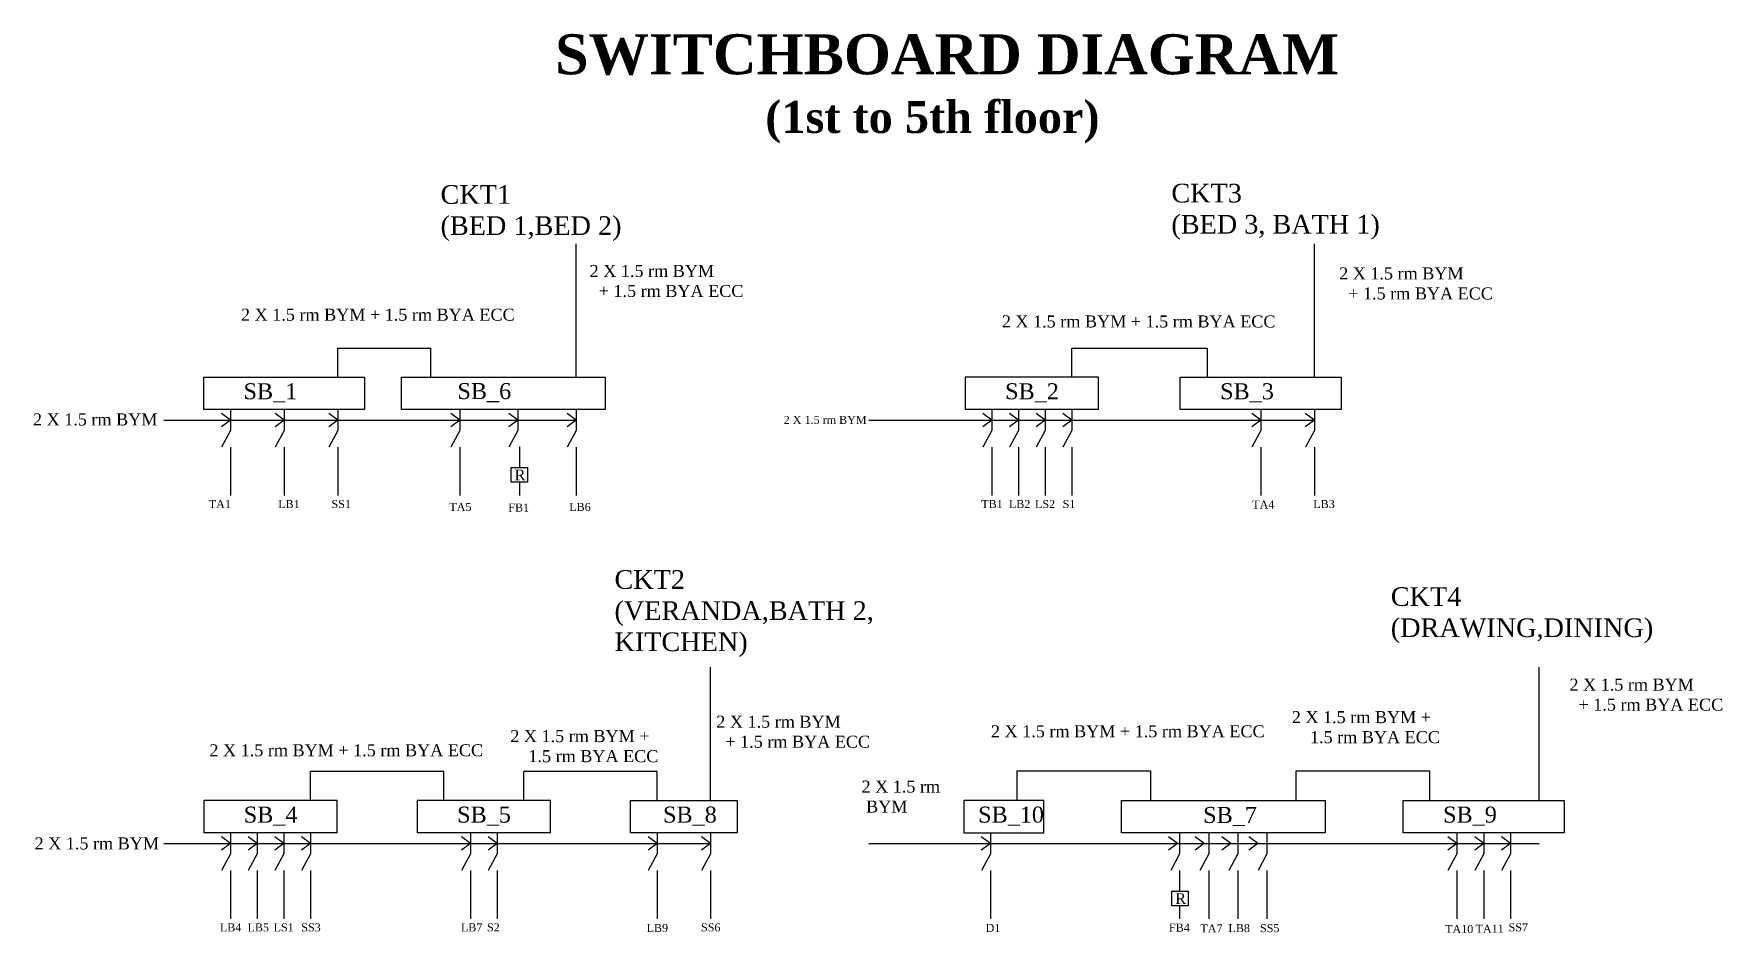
# Model space of a CAD drawing. Header units: inches. Extents: x 482 to 1115, y -141 to 196.
import ezdxf

# ---------------------------------------------------------------- set-up
doc = ezdxf.new("R2010")
doc.units = ezdxf.units.IN
doc.header["$MEASUREMENT"] = 0

msp = doc.modelspace()

# ---------------------------------------------------------------- linework, layer by layer
for p, q in [((685.09, 67.78), (685.09, 117.78)), ((961.79, 67.78), (961.79, 117.78)), ((595.72, 67.78), (595.72, 78.65)), ((595.72, 78.65), (630.52, 78.65)), ((630.52, 78.65), (630.52, 67.78)), ((870.88, 67.78), (870.88, 78.65)), ((870.88, 78.65), (921.59, 78.65)), ((921.59, 78.65), (921.59, 67.78)), ((545.47, 67.78), (605.77, 67.78)), ((545.47, 55.71), (545.47, 67.78)), ((605.77, 67.78), (605.77, 55.71)), ((619.61, 67.78), (696, 67.78)), ((619.61, 55.71), (619.61, 67.78)), ((696, 67.78), (696, 55.71)), ((880.88, 67.78), (830.88, 67.78)), ((830.88, 67.78), (830.88, 55.71)), ((880.88, 55.71), (880.88, 67.78)), ((911.54, 67.78), (971.85, 67.78)), ((911.54, 55.71), (911.54, 67.78)), ((971.85, 67.78), (971.85, 55.71)), ((530.52, 51.76), (685.09, 51.76)), ((555.52, 55.71), (545.47, 55.71)), ((555.52, 51.76), (552.13, 54.26)), ((555.52, 51.76), (552.13, 49.26)), ((565.57, 55.71), (555.52, 55.71)), ((555.52, 55.71), (555.52, 47.82)), ((575.62, 55.71), (565.57, 55.71)), ((575.62, 51.76), (572.23, 54.26)), ((575.62, 51.76), (572.23, 49.26)), ((585.67, 55.71), (575.62, 55.71)), ((575.62, 55.71), (575.62, 47.82)), ((595.72, 55.71), (585.67, 55.71)), ((595.72, 51.76), (592.34, 54.26)), ((595.72, 51.76), (592.34, 49.26)), ((605.77, 55.71), (595.72, 55.71)), ((595.72, 55.71), (595.72, 47.82)), ((630.52, 55.71), (619.61, 55.71)), ((641.43, 55.71), (630.52, 55.71)), ((641.43, 51.76), (638.05, 54.26)), ((641.43, 51.76), (638.05, 49.26)), ((652.35, 55.71), (641.43, 55.71)), ((641.43, 55.71), (641.43, 47.82)), ((663.26, 55.71), (652.35, 55.71)), ((663.26, 51.76), (659.88, 54.26)), ((663.26, 51.76), (659.88, 49.26)), ((674.17, 55.71), (663.26, 55.71)), ((663.26, 55.71), (663.26, 47.82)), ((685.09, 55.71), (674.17, 55.71)), ((685.09, 51.76), (681.7, 54.26)), ((685.09, 51.76), (681.7, 49.26)), ((696, 55.71), (685.09, 55.71)), ((685.09, 55.71), (685.09, 47.82)), ((794.84, 51.76), (961.79, 51.76)), ((840.88, 55.71), (830.88, 55.71)), ((840.88, 51.76), (837.49, 54.26)), ((840.88, 51.76), (837.49, 49.26)), ((850.88, 55.71), (840.88, 55.71)), ((840.88, 55.71), (840.88, 47.82)), ((850.88, 51.76), (847.49, 54.26)), ((850.88, 51.76), (847.49, 49.26)), ((860.88, 55.71), (850.88, 55.71)), ((850.88, 55.71), (850.88, 47.82)), ((860.88, 51.76), (857.49, 54.26)), ((860.88, 51.76), (857.49, 49.26)), ((870.88, 55.71), (860.88, 55.71)), ((860.88, 55.71), (860.88, 47.82)), ((870.88, 51.76), (867.49, 54.26)), ((870.88, 51.76), (867.49, 49.26)), ((880.88, 55.71), (870.88, 55.71)), ((870.88, 55.71), (870.88, 47.82)), ((921.59, 55.71), (911.54, 55.71)), ((931.64, 55.71), (921.59, 55.71)), ((941.69, 55.71), (931.64, 55.71)), ((941.69, 51.76), (938.31, 54.26)), ((941.69, 51.76), (938.31, 49.26)), ((951.74, 55.71), (941.69, 55.71)), ((941.69, 55.71), (941.69, 47.82)), ((961.79, 55.71), (951.74, 55.71)), ((961.79, 51.76), (958.41, 54.26)), ((961.79, 51.76), (958.41, 49.26)), ((971.85, 55.71), (961.79, 55.71)), ((961.79, 55.71), (961.79, 47.82)), ((555.52, 47.82), (552.16, 41.6)), ((575.62, 47.82), (572.26, 41.6)), ((595.72, 47.82), (592.36, 41.6)), ((641.43, 47.82), (638.07, 41.6)), ((663.26, 47.82), (659.9, 41.6)), ((685.09, 47.82), (681.73, 41.6)), ((840.88, 47.82), (837.52, 41.6)), ((850.88, 47.82), (847.52, 41.6)), ((860.88, 47.82), (857.52, 41.6)), ((870.88, 47.82), (867.52, 41.6)), ((941.69, 47.82), (938.33, 41.6)), ((961.79, 47.82), (958.44, 41.6)), ((555.52, 41.6), (555.52, 23.44)), ((575.62, 41.6), (575.62, 23.44)), ((595.72, 41.6), (595.72, 33.81)), ((641.43, 41.6), (641.43, 33.81)), ((663.85, 41.68), (663.85, 33.89)), ((685.09, 41.6), (685.09, 23.44)), ((840.88, 41.6), (840.88, 23.44)), ((850.88, 41.6), (850.88, 23.44)), ((860.88, 41.6), (860.88, 23.44)), ((870.88, 41.6), (870.88, 23.44)), ((941.69, 41.6), (941.69, 23.44)), ((961.79, 41.6), (961.79, 33.81)), ((595.72, 33.81), (595.72, 28.35)), ((641.43, 33.81), (641.43, 28.35)), ((961.79, 33.81), (961.79, 28.35)), ((595.72, 28.35), (595.72, 23.44)), ((641.43, 28.35), (641.43, 23.44)), ((663.85, 28.43), (663.85, 23.52)), ((961.79, 28.35), (961.79, 23.44)), ((735.47, -90.83), (735.47, -40.83)), ((1046.12, -90.83), (1046.12, -40.83)), ((585.47, -90.83), (585.47, -79.96)), ((635.47, -79.96), (585.47, -79.96)), ((635.47, -90.83), (635.47, -79.96)), ((715.47, -79.87), (665.47, -79.96)), ((665.47, -90.83), (665.47, -79.96)), ((715.47, -90.83), (715.47, -79.87)), ((850.34, -90.83), (850.34, -79.62)), ((850.34, -79.62), (900.39, -79.62)), ((900.39, -79.62), (900.39, -90.83)), ((954.96, -90.83), (954.96, -79.62)), ((954.96, -79.62), (1005.01, -79.62)), ((1005.01, -79.62), (1005.01, -90.83)), ((595.47, -90.83), (545.47, -90.83)), ((545.47, -90.83), (545.47, -102.91)), ((595.47, -102.91), (595.47, -90.83)), ((675.47, -90.83), (625.47, -90.83)), ((625.47, -90.83), (625.47, -102.91)), ((675.47, -102.91), (675.47, -90.83)), ((705.47, -90.83), (745.47, -90.83)), ((705.47, -102.91), (705.47, -90.83)), ((745.47, -90.83), (745.47, -102.91)), ((860.34, -90.83), (830.34, -90.83)), ((830.34, -90.83), (830.34, -102.91)), ((860.34, -102.91), (860.34, -90.83)), ((889.48, -90.83), (965.87, -90.83)), ((889.48, -102.91), (889.48, -90.83)), ((965.87, -90.83), (965.87, -102.91)), ((995.12, -90.83), (1055.42, -90.83)), ((995.12, -102.91), (995.12, -90.83)), ((1055.42, -90.83), (1055.42, -102.91)), ((530.47, -106.85), (735.47, -106.85)), ((555.47, -102.91), (545.47, -102.91)), ((555.47, -106.85), (552.08, -104.35)), ((555.47, -106.85), (552.08, -109.35)), ((565.47, -102.91), (555.47, -102.91)), ((555.47, -102.91), (555.47, -110.8)), ((565.47, -106.85), (562.08, -104.35)), ((565.47, -106.85), (562.08, -109.35)), ((575.47, -102.91), (565.47, -102.91)), ((565.47, -102.91), (565.47, -110.8)), ((575.47, -106.85), (572.08, -104.35)), ((575.47, -106.85), (572.08, -109.35)), ((585.47, -102.91), (575.47, -102.91)), ((575.47, -102.91), (575.47, -110.8)), ((585.47, -106.85), (582.08, -104.35)), ((585.47, -106.85), (582.08, -109.35)), ((595.47, -102.91), (585.47, -102.91)), ((585.47, -102.91), (585.47, -110.8)), ((635.47, -102.91), (625.47, -102.91)), ((645.47, -102.91), (635.47, -102.91)), ((645.47, -106.85), (642.08, -104.35)), ((645.47, -106.85), (642.08, -109.35)), ((655.47, -102.91), (645.47, -102.91)), ((645.47, -102.91), (645.47, -110.8)), ((655.47, -106.85), (652.08, -104.35)), ((655.47, -106.85), (652.08, -109.35)), ((665.47, -102.91), (655.47, -102.91)), ((655.47, -102.91), (655.47, -110.8)), ((675.47, -102.91), (665.47, -102.91)), ((715.47, -102.91), (705.47, -102.91)), ((715.47, -106.85), (712.08, -104.35)), ((715.47, -106.85), (712.08, -109.35)), ((725.47, -102.91), (715.47, -102.91)), ((715.47, -102.91), (715.47, -110.8)), ((735.47, -102.91), (725.47, -102.91)), ((735.47, -106.85), (732.08, -104.35)), ((735.47, -106.85), (732.08, -109.35)), ((745.47, -102.91), (735.47, -102.91)), ((735.47, -102.91), (735.47, -110.8)), ((794.84, -106.85), (1046.12, -106.85)), ((830.34, -102.91), (860.34, -102.91)), ((840.34, -106.85), (836.96, -104.35)), ((840.34, -106.85), (836.96, -109.35)), ((840.34, -102.91), (840.34, -110.8)), ((900.39, -102.91), (889.48, -102.91)), ((911.3, -102.91), (900.39, -102.91)), ((910.44, -106.85), (907.06, -104.35)), ((910.44, -106.85), (907.06, -109.35)), ((922.22, -102.91), (911.3, -102.91)), ((911.3, -102.91), (911.3, -110.8)), ((920.49, -106.85), (917.11, -104.35)), ((920.49, -106.85), (917.11, -109.35)), ((933.13, -102.91), (922.22, -102.91)), ((922.22, -102.91), (922.22, -110.8)), ((930.54, -106.85), (927.16, -104.35)), ((930.54, -106.85), (927.16, -109.35)), ((944.04, -102.91), (933.13, -102.91)), ((933.13, -102.91), (933.13, -110.8)), ((940.59, -106.85), (937.21, -104.35)), ((940.59, -106.85), (937.21, -109.35)), ((954.96, -102.91), (944.04, -102.91)), ((944.04, -102.91), (944.04, -110.8)), ((965.87, -102.91), (954.96, -102.91)), ((1005.17, -102.91), (995.12, -102.91)), ((1015.22, -102.91), (1005.17, -102.91)), ((1015.22, -106.85), (1011.84, -104.35)), ((1015.22, -106.85), (1011.84, -109.35)), ((1025.27, -102.91), (1015.22, -102.91)), ((1015.22, -102.91), (1015.22, -110.8)), ((1025.27, -106.85), (1021.89, -104.35)), ((1025.27, -106.85), (1021.89, -109.35)), ((1035.32, -102.91), (1025.27, -102.91)), ((1025.27, -102.91), (1025.27, -110.8)), ((1035.32, -106.85), (1031.94, -104.35)), ((1035.32, -106.85), (1031.94, -109.35)), ((1045.37, -102.91), (1035.32, -102.91)), ((1035.32, -102.91), (1035.32, -110.8)), ((1055.42, -102.91), (1045.37, -102.91)), ((555.47, -110.8), (552.11, -117.01)), ((565.47, -110.8), (562.11, -117.01)), ((575.47, -110.8), (572.11, -117.01)), ((585.47, -110.8), (582.11, -117.01)), ((645.47, -110.8), (642.11, -117.01)), ((655.47, -110.8), (652.11, -117.01)), ((715.47, -110.8), (712.11, -117.01)), ((735.47, -110.8), (732.11, -117.01)), ((840.34, -110.8), (836.98, -117.01)), ((911.3, -110.8), (907.95, -117.01)), ((922.22, -110.8), (918.86, -117.01)), ((933.13, -110.8), (929.77, -117.01)), ((944.04, -110.8), (940.68, -117.01)), ((1015.22, -110.8), (1011.86, -117.01)), ((1025.27, -110.8), (1021.91, -117.01)), ((1035.32, -110.8), (1031.96, -117.01)), ((555.47, -117.01), (555.47, -135.17)), ((565.47, -117.01), (565.47, -135.17)), ((575.47, -117.01), (575.47, -135.17)), ((585.47, -117.01), (585.47, -135.17)), ((645.47, -117.01), (645.47, -135.17)), ((655.47, -117.01), (655.47, -135.17)), ((715.47, -117.01), (715.47, -135.17)), ((735.47, -117.01), (735.47, -135.17)), ((840.34, -117.01), (840.34, -135.17)), ((911.3, -117.01), (911.3, -124.8)), ((922.22, -117.01), (922.22, -135.17)), ((933.13, -117.01), (933.13, -135.17)), ((944.04, -117.01), (944.04, -135.17)), ((1015.22, -117.01), (1015.22, -135.17)), ((1025.27, -117.01), (1025.27, -135.17)), ((1035.32, -117.01), (1035.32, -135.17)), ((911.3, -130.27), (911.3, -135.17))]:
    msp.add_line(p, q)
for points in [[(660.75, 33.91), (666.89, 33.91), (666.89, 28.44), (660.75, 28.44)], [(908.39, -124.8), (914.53, -124.8), (914.53, -130.27), (908.39, -130.27)]]:
    msp.add_lwpolyline(points, close=True)

# ---------------------------------------------------------------- texts
at = {"attachment_point": 1}
for s, insert, char_height, width in [('{\\fTimes New Roman|b1|i0|c0|p18;\\C43;\\c3649492;^I\\H2.5x;SWITCHBOARD DIAGRAM\\H0.4x;\\P^I^I^I^I   \\H2x;(1st to 5th floor)}', (653.16, 196.29), 6, 327.3765), ('{\\fTimes New Roman|b0|i0|c0|p18;CKT1\\P(BED 1,BED 2)}', (634.24, 139.76), 7, 68.0765), ('{\\fTimes New Roman|b0|i0|c0|p18;CKT3\\P(BED 3, BATH 1)}', (908.2, 140.27), 7, 95.3961), ('{\\fTimes New Roman|b0|i0|c0|p18;2 X 1.5 rm BYM \\P  + 1.5 rm BYA ECC}', (690.13, 109.86), 4.5, 108.9306), ('{\\fTimes New Roman|b0|i0|c0|p18;2 X 1.5 rm BYM \\P  + 1.5 rm BYA ECC}', (971.09, 108.93), 4.5, 108.9306), ('{\\fTimes New Roman|b0|i0|c0|p18;2 X 1.5 rm BYM + 1.5 rm BYA ECC}', (559.45, 93.47), 4.5, 101.6655), ('{\\fTimes New Roman|b0|i0|c0|p18;2 X 1.5 rm BYM + 1.5 rm BYA ECC}', (844.65, 90.93), 4.5, 101.6655), ('{\\fTimes New Roman|b0|i0|c0|p18;SB_1}', (560.39, 65.53), 6, 27.6244), ('{\\fTimes New Roman|b0|i0|c0|p18;SB_6}', (640.58, 65.61), 6, 27.6244), ('{\\fTimes New Roman|b0|i0|c0|p18;SB_2}', (845.88, 65.53), 6, 27.6244), ('{\\fTimes New Roman|b0|i0|c0|p18;SB_3}', (926.47, 65.53), 6, 27.6244), ('{\\fTimes New Roman|b0|i0|c0|p18;2 X 1.5 rm BYM}', (481.47, 54.22), 4.5, 47.7681), ('{\\fTimes New Roman|b0|i0|c0|p18;2 X 1.5 rm BYM}', (762.88, 53.3), 3, 39.8941), ('{\\fTimes New Roman|b0|i0|c0|p18;R}', (662.02, 33.19), 4, 6.1407), ('{\\fTimes New Roman|b0|i0|c0|p18;TA1}', (547.35, 21.79), 3, 14.448), ('{\\fTimes New Roman|b0|i0|c0|p18;LB1}', (573.37, 21.79), 3, 14.448), ('{\\fTimes New Roman|b0|i0|c0|p18;SS1}', (593.36, 21.79), 3, 20.0529), ('{\\fTimes New Roman|b0|i0|c0|p18;TA5}', (637.54, 20.7), 3, 14.448), ('{\\fTimes New Roman|b0|i0|c0|p18;FB1}', (659.65, 20.46), 3, 14.448), ('{\\fTimes New Roman|b0|i0|c0|p18;LB6}', (682.49, 20.7), 3, 14.448), ('{\\fTimes New Roman|b0|i0|c0|p18;TB1}', (836.93, 21.79), 3, 14.448), ('{\\fTimes New Roman|b0|i0|c0|p18;LB2}', (847.3, 21.79), 3, 14.448), ('{\\fTimes New Roman|b0|i0|c0|p18;LS2}', (857.07, 21.79), 3, 14.448), ('{\\fTimes New Roman|b0|i0|c0|p18;S1}', (867.43, 21.79), 3, 14.448), ('{\\fTimes New Roman|b0|i0|c0|p18;TA4}', (938.5, 21.6), 3, 14.448), ('{\\fTimes New Roman|b0|i0|c0|p18;LB3}', (961.39, 21.79), 3, 14.448), ('{\\fTimes New Roman|b0|i0|c0|p18;CKT2\\P(VERANDA,BATH 2,\\PKITCHEN)}', (699.45, -4.49), 7, 97.9448), ('{\\fTimes New Roman|b0|i0|c0|p18;CKT4\\P(DRAWING,DINING)}', (990.46, -10.89), 7, 68.0765), ('{\\fTimes New Roman|b0|i0|c0|p18;2 X 1.5 rm BYM \\P  + 1.5 rm BYA ECC}', (1057.42, -45.13), 4.5, 108.9306), ('{\\fTimes New Roman|b0|i0|c0|p18;2 X 1.5 rm BYM \\P  + 1.5 rm BYA ECC}', (737.61, -59.01), 4.5, 108.9306), ('{\\fTimes New Roman|b0|i0|c0|p18;2 X 1.5 rm BYM + 1.5 rm BYA ECC}', (840.57, -62.61), 4.5, 101.6655), ('{\\fTimes New Roman|b0|i0|c0|p18;2 X 1.5 rm BYM + \\P    1.5 rm BYA ECC}', (953.35, -57.31), 4.5, 101.6655), ('{\\fTimes New Roman|b0|i0|c0|p18;2 X 1.5 rm BYM + \\P    1.5 rm BYA ECC}', (660.39, -64.42), 4.5, 101.6655), ('{\\fTimes New Roman|b0|i0|c0|p18;2 X 1.5 rm BYM + 1.5 rm BYA ECC}', (547.61, -69.72), 4.5, 101.6655), ('{\\fTimes New Roman|b0|i0|c0|p18;2 X 1.5 rm\\P BYM}', (792.06, -83.32), 4.5, 47.7681), ('{\\fTimes New Roman|b0|i0|c0|p18;SB_4}', (560.47, -93.08), 6, 27.6244), ('{\\fTimes New Roman|b0|i0|c0|p18;SB_5}', (640.47, -93.08), 6, 27.6244), ('{\\fTimes New Roman|b0|i0|c0|p18;SB_8}', (717.65, -93.08), 6, 27.6244), ('{\\fTimes New Roman|b0|i0|c0|p18;SB_10}', (835.76, -93.08), 6, 27.6244), ('{\\fTimes New Roman|b0|i0|c0|p18;SB_7}', (920.12, -93.2), 6, 27.6244), ('{\\fTimes New Roman|b0|i0|c0|p18;SB_9}', (1010.05, -93.08), 6, 27.6244), ('{\\fTimes New Roman|b0|i0|c0|p18;2 X 1.5 rm BYM}', (482.07, -104.62), 4.5, 47.7681), ('{\\fTimes New Roman|b0|i0|c0|p18;R}', (909.67, -125.52), 4, 6.1407), ('{\\fTimes New Roman|b0|i0|c0|p18;LB4}', (551.52, -136.82), 3, 14.448), ('{\\fTimes New Roman|b0|i0|c0|p18;LB5}', (561.88, -136.82), 3, 14.448), ('{\\fTimes New Roman|b0|i0|c0|p18;LS1}', (571.66, -136.82), 3, 14.448), ('{\\fTimes New Roman|b0|i0|c0|p18;SS3}', (582.02, -136.82), 3, 14.448), ('{\\fTimes New Roman|b0|i0|c0|p18;LB7}', (641.88, -136.82), 3, 14.448), ('{\\fTimes New Roman|b0|i0|c0|p18;S2}', (651.66, -136.82), 3, 14.448), ('{\\fTimes New Roman|b0|i0|c0|p18;LB9}', (711.48, -137.05), 3, 14.448), ('{\\fTimes New Roman|b0|i0|c0|p18;SS6}', (731.88, -136.82), 3, 14.448), ('{\\fTimes New Roman|b0|i0|c0|p18;D1}', (838.56, -137.04), 3, 14.448), ('{\\fTimes New Roman|b0|i0|c0|p18;FB4}', (907.3, -136.91), 3, 14.448), ('{\\fTimes New Roman|b0|i0|c0|p18;TA7}', (919.06, -137.24), 3, 14.448), ('{\\fTimes New Roman|b0|i0|c0|p18;LB8}', (929.6, -137.1), 3, 14.448), ('{\\fTimes New Roman|b0|i0|c0|p18;SS5}', (941.41, -137.1), 3, 14.448), ('{\\fTimes New Roman|b0|i0|c0|p18;TA10}', (1010.8, -137.46), 3, 14.448), ('{\\fTimes New Roman|b0|i0|c0|p18;TA11}', (1022.21, -137.33), 3, 14.448), ('{\\fTimes New Roman|b0|i0|c0|p18;SS7}', (1034.59, -136.82), 3, 14.448)]:
    msp.add_mtext(s, dxfattribs=dict(at, insert=insert, char_height=char_height, width=width))

doc.saveas('drawing.dxf')
